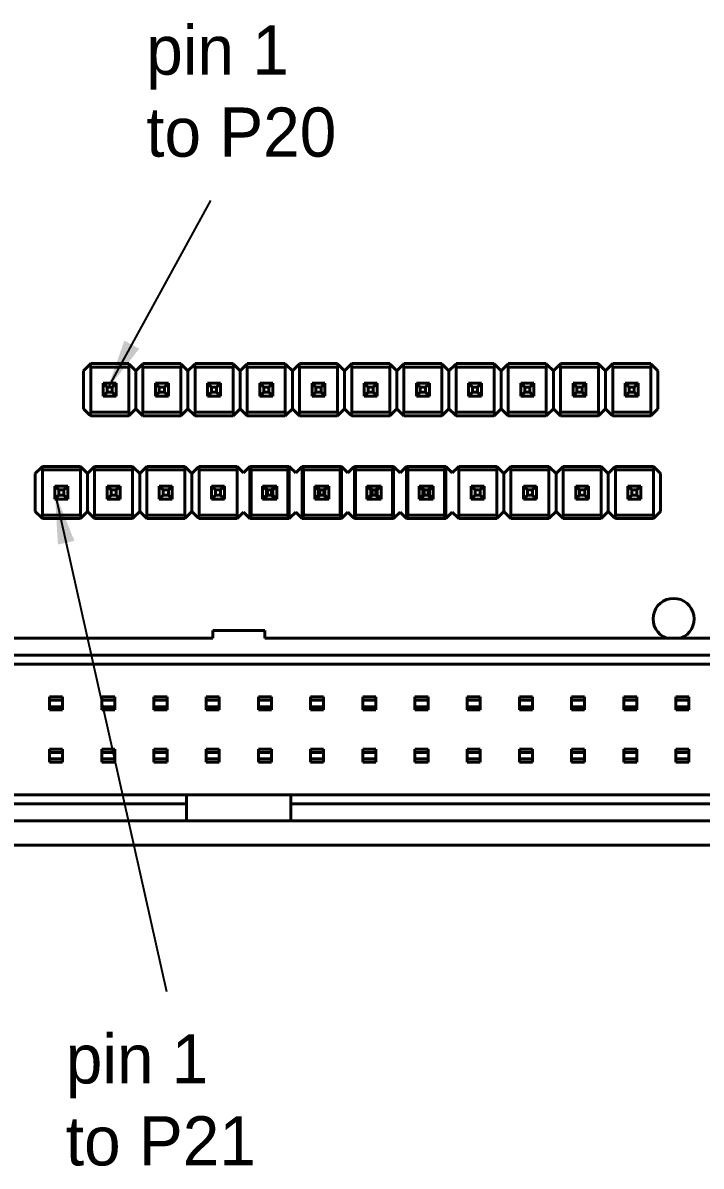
# Model space of a CAD drawing. Header units: millimetres. Extents: x 15 to 292, y 5 to 205.
# Drawn here: x 225 to 258, y 77 to 132.6 of the extents above; entities that cross this region are included whole.
import ezdxf

# ---------------------------------------------------------------- set-up
doc = ezdxf.new("R2010")
doc.units = ezdxf.units.MM
doc.layers.add('Annotations', color=7, linetype='Continuous')
doc.layers.add('Geometries', color=7, linetype='Continuous')
doc.dimstyles.new('ISO-25', dxfattribs={"dimtxt": 2.5, "dimasz": 2.5, "dimexe": 1.25, "dimexo": 0.625, "dimtad": 1, "dimtxsty": 'Standard', "dimcen": 2.5, "dimadec": 0, "dimazin": 0, "dimtfac": 1, "dimtmove": 0, "dimatfit": 3, "dimfxl": 1, "dimarcsym": 0})

msp = doc.modelspace()

# ---------------------------------------------------------------- linework, layer by layer
at = {"layer": 'Geometries', "linetype": 'Continuous', "lineweight": 40}
for p, q in [((228.225, 115.972), (227.93, 115.678)), ((227.93, 115.678), (227.93, 113.828)), ((228.276, 116.023), (228.225, 115.972)), ((230.125, 116.023), (228.276, 116.023)), ((228.276, 115.85), (230.125, 115.85)), ((228.276, 113.656), (228.276, 115.85)), ((230.175, 115.972), (230.125, 116.023)), ((230.125, 115.85), (230.125, 113.656)), ((230.175, 115.972), (230.47, 115.678)), ((230.47, 115.678), (230.765, 115.972)), ((230.47, 115.678), (230.47, 113.828)), ((230.765, 115.972), (230.816, 116.023)), ((230.816, 116.023), (232.665, 116.023)), ((232.665, 115.85), (230.816, 115.85)), ((230.816, 115.85), (230.816, 113.656)), ((232.665, 116.023), (232.715, 115.972)), ((232.665, 113.656), (232.665, 115.85)), ((233.01, 115.678), (232.715, 115.972)), ((233.01, 115.678), (233.305, 115.972)), ((233.01, 115.678), (233.01, 113.828)), ((233.305, 115.972), (233.356, 116.023)), ((233.356, 116.023), (235.205, 116.023)), ((235.205, 115.85), (233.356, 115.85)), ((233.356, 115.85), (233.356, 113.656)), ((235.205, 116.023), (235.255, 115.972)), ((235.205, 113.656), (235.205, 115.85)), ((235.55, 115.678), (235.255, 115.972)), ((235.55, 115.678), (235.845, 115.972)), ((235.55, 115.678), (235.55, 113.828)), ((235.845, 115.972), (235.896, 116.023)), ((235.896, 116.023), (237.745, 116.023)), ((237.745, 115.85), (235.896, 115.85)), ((235.896, 115.85), (235.896, 113.656)), ((237.745, 116.023), (237.795, 115.972)), ((237.745, 113.656), (237.745, 115.85)), ((238.09, 115.678), (237.795, 115.972)), ((238.09, 115.678), (238.385, 115.972)), ((238.09, 115.678), (238.09, 113.828)), ((238.385, 115.972), (238.436, 116.023)), ((238.436, 116.023), (240.285, 116.023)), ((240.285, 115.85), (238.436, 115.85)), ((238.436, 115.85), (238.436, 113.656)), ((240.285, 116.023), (240.335, 115.972)), ((240.285, 113.656), (240.285, 115.85)), ((240.63, 115.678), (240.335, 115.972)), ((240.63, 115.678), (240.925, 115.972)), ((240.63, 115.678), (240.63, 113.828)), ((240.925, 115.972), (240.976, 116.023)), ((240.976, 116.023), (242.825, 116.023)), ((240.976, 115.85), (240.976, 113.656)), ((242.825, 115.85), (240.976, 115.85)), ((242.825, 116.023), (242.875, 115.972)), ((242.825, 113.656), (242.825, 115.85)), ((243.17, 115.678), (242.875, 115.972)), ((243.17, 115.678), (243.465, 115.972)), ((243.17, 115.678), (243.17, 113.828)), ((243.465, 115.972), (243.516, 116.023)), ((243.516, 116.023), (245.365, 116.023)), ((245.365, 115.85), (243.516, 115.85)), ((243.516, 115.85), (243.516, 113.656)), ((245.365, 116.023), (245.415, 115.972)), ((245.365, 113.656), (245.365, 115.85)), ((245.71, 115.678), (245.415, 115.972)), ((245.71, 115.678), (246.005, 115.972)), ((245.71, 115.678), (245.71, 113.828)), ((246.005, 115.972), (246.056, 116.023)), ((246.056, 116.023), (247.905, 116.023)), ((246.056, 115.85), (246.056, 113.656)), ((247.905, 115.85), (246.056, 115.85)), ((247.905, 116.023), (247.955, 115.972)), ((247.905, 113.656), (247.905, 115.85)), ((248.25, 115.678), (247.955, 115.972)), ((248.25, 115.678), (248.545, 115.972)), ((248.25, 115.678), (248.25, 113.828)), ((248.545, 115.972), (248.596, 116.023)), ((248.596, 116.023), (250.445, 116.023)), ((248.596, 115.85), (248.596, 113.656)), ((250.445, 115.85), (248.596, 115.85)), ((250.445, 116.023), (250.495, 115.972)), ((250.445, 113.656), (250.445, 115.85)), ((250.79, 115.678), (250.495, 115.972)), ((250.79, 115.678), (251.085, 115.972)), ((250.79, 115.678), (250.79, 113.828)), ((251.085, 115.972), (251.136, 116.023)), ((251.136, 116.023), (252.985, 116.023)), ((252.985, 115.85), (251.136, 115.85)), ((251.136, 115.85), (251.136, 113.656)), ((252.985, 116.023), (253.035, 115.972)), ((252.985, 113.656), (252.985, 115.85)), ((253.33, 115.678), (253.035, 115.972)), ((253.33, 115.678), (253.625, 115.972)), ((253.33, 115.678), (253.33, 113.828)), ((253.625, 115.972), (253.676, 116.023)), ((253.676, 116.023), (255.525, 116.023)), ((255.525, 115.85), (253.676, 115.85)), ((253.676, 115.85), (253.676, 113.656)), ((255.525, 116.023), (255.575, 115.972)), ((255.525, 113.656), (255.525, 115.85)), ((255.87, 115.678), (255.575, 115.972)), ((255.87, 115.678), (255.87, 113.828)), ((228.885, 115.068), (228.885, 114.438)), ((229.075, 114.878), (228.885, 115.068)), ((228.885, 115.068), (228.885, 115.068)), ((228.885, 115.068), (228.885, 115.068)), ((228.885, 115.068), (229.201, 115.068)), ((229.075, 114.628), (228.885, 114.438)), ((229.075, 114.878), (229.325, 114.878)), ((229.075, 114.628), (229.075, 114.878)), ((229.325, 114.628), (229.075, 114.628)), ((229.201, 115.068), (229.201, 115.068)), ((229.201, 115.068), (229.515, 115.068)), ((229.515, 115.068), (229.325, 114.878)), ((229.325, 114.878), (229.325, 114.628)), ((229.325, 114.628), (229.515, 114.438)), ((229.515, 114.438), (229.515, 115.068)), ((229.515, 115.068), (229.515, 115.068)), ((231.425, 115.068), (231.425, 115.068)), ((231.425, 115.068), (231.425, 115.068)), ((231.425, 115.068), (231.425, 114.438)), ((231.425, 115.068), (232.055, 115.068)), ((231.615, 114.878), (231.425, 115.068)), ((231.615, 114.628), (231.425, 114.438)), ((231.615, 114.878), (231.865, 114.878)), ((231.615, 114.628), (231.615, 114.878)), ((231.865, 114.628), (231.615, 114.628)), ((232.055, 115.068), (231.865, 114.878)), ((231.865, 114.878), (231.865, 114.628)), ((231.865, 114.628), (232.055, 114.438)), ((232.055, 115.068), (232.055, 115.068)), ((232.055, 114.438), (232.055, 115.068)), ((233.965, 115.068), (233.965, 115.068)), ((233.965, 115.068), (233.965, 115.068)), ((233.965, 115.068), (233.965, 114.438)), ((233.965, 115.068), (234.595, 115.068)), ((234.155, 114.878), (233.965, 115.068)), ((234.155, 114.628), (233.965, 114.438)), ((234.155, 114.878), (234.405, 114.878)), ((234.155, 114.628), (234.155, 114.878)), ((234.405, 114.628), (234.155, 114.628)), ((234.595, 115.068), (234.405, 114.878)), ((234.405, 114.878), (234.405, 114.628)), ((234.405, 114.628), (234.595, 114.438)), ((234.595, 115.068), (234.595, 115.068)), ((234.595, 114.438), (234.595, 115.068)), ((236.505, 115.068), (236.505, 114.438)), ((236.505, 115.068), (237.135, 115.068)), ((236.695, 114.878), (236.505, 115.068)), ((236.505, 115.068), (236.505, 115.068)), ((236.505, 115.068), (236.505, 115.068)), ((236.695, 114.628), (236.505, 114.438)), ((236.695, 114.878), (236.945, 114.878)), ((236.695, 114.628), (236.695, 114.878)), ((236.945, 114.628), (236.695, 114.628)), ((237.135, 115.068), (236.945, 114.878)), ((236.945, 114.878), (236.945, 114.628)), ((236.945, 114.628), (237.135, 114.438)), ((237.135, 115.068), (237.135, 115.068)), ((237.135, 114.438), (237.135, 115.068)), ((239.045, 115.068), (239.045, 114.438)), ((239.045, 115.068), (239.675, 115.068)), ((239.235, 114.878), (239.045, 115.068)), ((239.045, 115.068), (239.045, 115.068)), ((239.045, 115.068), (239.045, 115.068)), ((239.235, 114.628), (239.045, 114.438)), ((239.235, 114.628), (239.235, 114.878)), ((239.235, 114.878), (239.485, 114.878)), ((239.485, 114.628), (239.235, 114.628)), ((239.675, 115.068), (239.485, 114.878)), ((239.485, 114.878), (239.485, 114.628)), ((239.485, 114.628), (239.675, 114.438)), ((239.675, 115.068), (239.675, 115.068)), ((239.675, 114.438), (239.675, 115.068)), ((241.585, 115.068), (241.585, 115.068)), ((241.585, 115.068), (241.585, 115.068)), ((241.585, 115.068), (241.585, 114.438)), ((241.585, 115.068), (241.901, 115.068)), ((241.775, 114.878), (241.585, 115.068)), ((241.775, 114.628), (241.585, 114.438)), ((241.775, 114.878), (242.025, 114.878)), ((241.775, 114.628), (241.775, 114.878)), ((242.025, 114.628), (241.775, 114.628)), ((241.901, 115.068), (241.901, 115.068)), ((241.901, 115.068), (242.215, 115.068)), ((242.215, 115.068), (242.025, 114.878)), ((242.025, 114.878), (242.025, 114.628)), ((242.025, 114.628), (242.215, 114.438)), ((242.215, 115.068), (242.215, 115.068)), ((242.215, 114.438), (242.215, 115.068)), ((244.125, 115.068), (244.125, 115.068)), ((244.125, 115.068), (244.125, 115.068)), ((244.125, 115.068), (244.125, 114.438)), ((244.125, 115.068), (244.441, 115.068)), ((244.315, 114.878), (244.125, 115.068)), ((244.315, 114.628), (244.125, 114.438)), ((244.315, 114.878), (244.315, 114.878)), ((244.565, 114.878), (244.315, 114.878)), ((244.315, 114.628), (244.315, 114.878)), ((244.565, 114.628), (244.315, 114.628)), ((244.441, 115.068), (244.441, 115.068)), ((244.441, 115.068), (244.755, 115.068)), ((244.755, 115.068), (244.565, 114.878)), ((244.565, 114.878), (244.565, 114.628)), ((244.565, 114.628), (244.755, 114.438)), ((244.755, 115.068), (244.755, 115.068)), ((244.755, 114.438), (244.755, 115.068)), ((246.665, 115.068), (246.665, 115.068)), ((246.665, 115.068), (246.665, 115.068)), ((246.665, 115.068), (246.665, 114.438)), ((246.665, 115.068), (247.295, 115.068)), ((246.855, 114.878), (246.665, 115.068)), ((246.855, 114.628), (246.665, 114.438)), ((246.855, 114.878), (247.105, 114.878)), ((246.855, 114.628), (246.855, 114.878)), ((247.105, 114.628), (246.855, 114.628)), ((247.295, 115.068), (247.105, 114.878)), ((247.105, 114.878), (247.105, 114.628)), ((247.105, 114.628), (247.295, 114.438)), ((247.295, 115.068), (247.295, 115.068)), ((247.295, 114.438), (247.295, 115.068)), ((249.205, 115.068), (249.205, 115.068)), ((249.205, 115.068), (249.205, 115.068)), ((249.205, 115.068), (249.205, 114.438)), ((249.521, 115.068), (249.205, 115.068)), ((249.395, 114.878), (249.205, 115.068)), ((249.395, 114.628), (249.205, 114.438)), ((249.395, 114.878), (249.395, 114.878)), ((249.645, 114.878), (249.395, 114.878)), ((249.395, 114.628), (249.395, 114.878)), ((249.645, 114.628), (249.395, 114.628)), ((249.835, 115.068), (249.521, 115.068)), ((249.521, 115.068), (249.521, 115.068)), ((249.835, 115.068), (249.645, 114.878)), ((249.645, 114.878), (249.645, 114.628)), ((249.645, 114.628), (249.835, 114.438)), ((249.835, 115.068), (249.835, 115.068)), ((249.835, 115.068), (249.835, 115.068)), ((249.835, 114.438), (249.835, 115.068)), ((251.745, 115.068), (251.745, 115.068)), ((251.745, 115.068), (251.745, 115.068)), ((252.375, 115.068), (251.745, 115.068)), ((251.935, 114.878), (251.745, 115.068)), ((251.745, 115.068), (251.745, 114.438)), ((251.935, 114.628), (251.745, 114.438)), ((251.935, 114.878), (252.185, 114.878)), ((251.935, 114.628), (251.935, 114.878)), ((252.185, 114.628), (251.935, 114.628)), ((252.375, 115.068), (252.185, 114.878)), ((252.185, 114.878), (252.185, 114.628)), ((252.185, 114.628), (252.375, 114.438)), ((252.375, 115.068), (252.375, 115.068)), ((252.375, 115.068), (252.375, 115.068)), ((252.375, 114.438), (252.375, 115.068)), ((254.285, 115.068), (254.285, 115.068)), ((254.285, 115.068), (254.285, 115.068)), ((254.285, 115.068), (254.601, 115.068)), ((254.475, 114.878), (254.285, 115.068)), ((254.285, 115.068), (254.285, 114.438)), ((254.475, 114.628), (254.285, 114.438)), ((254.475, 114.628), (254.475, 114.878)), ((254.475, 114.878), (254.725, 114.878)), ((254.725, 114.628), (254.475, 114.628)), ((254.601, 115.068), (254.601, 115.068)), ((254.601, 115.068), (254.915, 115.068)), ((254.915, 115.068), (254.725, 114.878)), ((254.725, 114.878), (254.725, 114.628)), ((254.725, 114.628), (254.915, 114.438)), ((254.915, 115.068), (254.915, 115.068)), ((254.915, 114.438), (254.915, 115.068)), ((228.885, 114.438), (228.885, 114.438)), ((228.885, 114.438), (228.885, 114.438)), ((228.885, 114.438), (229.515, 114.438)), ((229.515, 114.438), (229.515, 114.438)), ((231.425, 114.438), (232.055, 114.438)), ((231.425, 114.438), (231.425, 114.438)), ((231.425, 114.438), (231.425, 114.438)), ((232.055, 114.438), (232.055, 114.438)), ((233.965, 114.438), (233.965, 114.438)), ((233.965, 114.438), (233.965, 114.438)), ((233.965, 114.438), (234.595, 114.438)), ((234.595, 114.438), (234.595, 114.438)), ((236.505, 114.438), (236.505, 114.438)), ((236.505, 114.438), (236.505, 114.438)), ((236.505, 114.438), (237.135, 114.438)), ((237.135, 114.438), (237.135, 114.438)), ((237.135, 114.438), (237.135, 114.438)), ((239.045, 114.438), (239.675, 114.438)), ((239.045, 114.438), (239.045, 114.438)), ((239.045, 114.438), (239.045, 114.438)), ((239.675, 114.438), (239.675, 114.438)), ((241.585, 114.438), (241.585, 114.438)), ((241.585, 114.438), (241.585, 114.438)), ((241.585, 114.438), (242.215, 114.438)), ((242.215, 114.438), (242.215, 114.438)), ((242.215, 114.438), (242.215, 114.438)), ((244.125, 114.438), (244.125, 114.438)), ((244.125, 114.438), (244.125, 114.438)), ((244.125, 114.438), (244.755, 114.438)), ((244.755, 114.438), (244.755, 114.438)), ((246.665, 114.438), (246.665, 114.438)), ((246.665, 114.438), (246.665, 114.438)), ((246.665, 114.438), (247.295, 114.438)), ((247.295, 114.438), (247.295, 114.438)), ((249.205, 114.438), (249.205, 114.438)), ((249.205, 114.438), (249.205, 114.438)), ((249.205, 114.438), (249.835, 114.438)), ((249.835, 114.438), (249.835, 114.438)), ((251.745, 114.438), (251.745, 114.438)), ((251.745, 114.438), (251.745, 114.438)), ((251.745, 114.438), (252.375, 114.438)), ((252.375, 114.438), (252.375, 114.438)), ((254.285, 114.438), (254.285, 114.438)), ((254.285, 114.438), (254.285, 114.438)), ((254.285, 114.438), (254.915, 114.438)), ((254.915, 114.438), (254.915, 114.438)), ((227.93, 113.828), (228.225, 113.534)), ((228.225, 113.534), (228.276, 113.483)), ((230.125, 113.656), (228.276, 113.656)), ((228.276, 113.483), (230.125, 113.483)), ((230.125, 113.483), (230.175, 113.534)), ((230.175, 113.534), (230.47, 113.828)), ((230.765, 113.534), (230.47, 113.828)), ((230.816, 113.483), (230.765, 113.534)), ((230.816, 113.656), (232.665, 113.656)), ((232.665, 113.483), (230.816, 113.483)), ((232.715, 113.534), (232.665, 113.483)), ((233.01, 113.828), (232.715, 113.534)), ((233.305, 113.534), (233.01, 113.828)), ((233.356, 113.483), (233.305, 113.534)), ((233.356, 113.656), (235.205, 113.656)), ((235.205, 113.483), (233.356, 113.483)), ((235.255, 113.534), (235.205, 113.483)), ((235.55, 113.828), (235.255, 113.534)), ((235.845, 113.534), (235.55, 113.828)), ((235.896, 113.483), (235.845, 113.534)), ((235.896, 113.656), (237.745, 113.656)), ((237.745, 113.483), (235.896, 113.483)), ((237.795, 113.534), (237.745, 113.483)), ((238.09, 113.828), (237.795, 113.534)), ((238.385, 113.534), (238.09, 113.828)), ((238.436, 113.483), (238.385, 113.534)), ((238.436, 113.656), (240.285, 113.656)), ((240.285, 113.483), (238.436, 113.483)), ((240.335, 113.534), (240.285, 113.483)), ((240.63, 113.828), (240.335, 113.534)), ((240.925, 113.534), (240.63, 113.828)), ((240.976, 113.483), (240.925, 113.534)), ((240.976, 113.656), (242.825, 113.656)), ((242.825, 113.483), (240.976, 113.483)), ((242.875, 113.534), (242.825, 113.483)), ((243.17, 113.828), (242.875, 113.534)), ((243.465, 113.534), (243.17, 113.828)), ((243.516, 113.483), (243.465, 113.534)), ((243.516, 113.656), (245.365, 113.656)), ((245.365, 113.483), (243.516, 113.483)), ((245.415, 113.534), (245.365, 113.483)), ((245.71, 113.828), (245.415, 113.534)), ((246.005, 113.534), (245.71, 113.828)), ((246.056, 113.483), (246.005, 113.534)), ((246.056, 113.656), (247.905, 113.656)), ((247.905, 113.483), (246.056, 113.483)), ((247.955, 113.534), (247.905, 113.483)), ((248.25, 113.828), (247.955, 113.534)), ((248.545, 113.534), (248.25, 113.828)), ((248.596, 113.483), (248.545, 113.534)), ((248.596, 113.656), (250.445, 113.656)), ((250.445, 113.483), (248.596, 113.483)), ((250.495, 113.534), (250.445, 113.483)), ((250.79, 113.828), (250.495, 113.534)), ((251.085, 113.534), (250.79, 113.828)), ((251.136, 113.483), (251.085, 113.534)), ((251.136, 113.656), (252.985, 113.656)), ((252.985, 113.483), (251.136, 113.483)), ((253.035, 113.534), (252.985, 113.483)), ((253.33, 113.828), (253.035, 113.534)), ((253.625, 113.534), (253.33, 113.828)), ((253.676, 113.483), (253.625, 113.534)), ((253.676, 113.656), (255.525, 113.656)), ((255.525, 113.483), (253.676, 113.483)), ((255.575, 113.534), (255.525, 113.483)), ((255.87, 113.828), (255.575, 113.534)), ((225.875, 110.972), (225.58, 110.678)), ((225.58, 110.678), (225.58, 108.828)), ((225.926, 111.023), (225.875, 110.972)), ((227.775, 111.023), (225.926, 111.023)), ((225.926, 110.85), (227.775, 110.85)), ((225.926, 108.656), (225.926, 110.85)), ((227.825, 110.972), (227.775, 111.023)), ((227.775, 110.85), (227.775, 108.656)), ((227.825, 110.972), (228.12, 110.678)), ((228.12, 110.678), (228.415, 110.972)), ((228.12, 110.678), (228.12, 108.828)), ((228.415, 110.972), (228.466, 111.023)), ((228.466, 111.023), (230.315, 111.023)), ((230.315, 110.85), (228.466, 110.85)), ((228.466, 110.85), (228.466, 108.656)), ((230.315, 111.023), (230.365, 110.972)), ((230.315, 108.656), (230.315, 110.85)), ((230.66, 110.678), (230.365, 110.972)), ((230.66, 110.678), (230.955, 110.972)), ((230.66, 110.678), (230.66, 108.828)), ((230.955, 110.972), (231.006, 111.023)), ((231.006, 111.023), (232.855, 111.023)), ((232.855, 110.85), (231.006, 110.85)), ((231.006, 110.85), (231.006, 108.656)), ((232.855, 111.023), (232.905, 110.972)), ((232.855, 108.656), (232.855, 110.85)), ((233.2, 110.678), (232.905, 110.972)), ((233.2, 110.678), (233.495, 110.972)), ((233.2, 110.678), (233.2, 108.828)), ((233.495, 110.972), (233.546, 111.023)), ((233.546, 111.023), (235.395, 111.023)), ((235.395, 110.85), (233.546, 110.85)), ((233.546, 110.85), (233.546, 108.656)), ((235.395, 111.023), (235.445, 110.972)), ((235.395, 108.656), (235.395, 110.85)), ((235.71, 110.708), (235.445, 110.972)), ((235.975, 110.972), (235.71, 110.708)), ((236.026, 111.023), (235.975, 110.972)), ((237.875, 111.023), (236.026, 111.023)), ((236.026, 110.85), (237.875, 110.85)), ((236.026, 108.656), (236.026, 110.85)), ((236.035, 110.972), (236.086, 111.023)), ((236.086, 111.023), (237.935, 111.023)), ((237.935, 110.85), (236.086, 110.85)), ((236.086, 110.85), (236.086, 108.656)), ((237.925, 110.972), (237.875, 111.023)), ((237.875, 110.85), (237.875, 108.656)), ((237.935, 111.023), (237.985, 110.972)), ((237.935, 108.656), (237.935, 110.85)), ((238.25, 110.708), (237.985, 110.972)), ((238.25, 110.708), (238.515, 110.972)), ((238.515, 110.972), (238.566, 111.023)), ((238.566, 111.023), (240.415, 111.023)), ((238.566, 110.85), (238.566, 108.656)), ((240.415, 110.85), (238.566, 110.85)), ((238.575, 110.972), (238.626, 111.023)), ((238.626, 111.023), (240.475, 111.023)), ((240.475, 110.85), (238.626, 110.85)), ((238.626, 110.85), (238.626, 108.656)), ((240.415, 111.023), (240.465, 110.972)), ((240.415, 108.656), (240.415, 110.85)), ((240.475, 111.023), (240.525, 110.972)), ((240.475, 108.656), (240.475, 110.85)), ((240.79, 110.708), (240.525, 110.972)), ((240.79, 110.708), (241.055, 110.972)), ((241.055, 110.972), (241.106, 111.023)), ((241.106, 111.023), (242.955, 111.023)), ((242.955, 110.85), (241.106, 110.85)), ((241.106, 110.85), (241.106, 108.656)), ((241.115, 110.972), (241.166, 111.023)), ((241.166, 111.023), (243.015, 111.023)), ((243.015, 110.85), (241.166, 110.85)), ((241.166, 110.85), (241.166, 108.656)), ((242.955, 111.023), (243.005, 110.972)), ((242.955, 108.656), (242.955, 110.85)), ((243.015, 111.023), (243.065, 110.972)), ((243.015, 108.656), (243.015, 110.85)), ((243.33, 110.708), (243.065, 110.972)), ((243.33, 110.708), (243.595, 110.972)), ((243.595, 110.972), (243.646, 111.023)), ((243.646, 111.023), (245.495, 111.023)), ((245.495, 110.85), (243.646, 110.85)), ((243.646, 110.85), (243.646, 108.656)), ((243.706, 111.023), (243.655, 110.972)), ((245.555, 111.023), (243.706, 111.023)), ((243.706, 110.85), (245.555, 110.85)), ((243.706, 108.656), (243.706, 110.85)), ((245.495, 111.023), (245.545, 110.972)), ((245.495, 108.656), (245.495, 110.85)), ((245.605, 110.972), (245.555, 111.023)), ((245.555, 110.85), (245.555, 108.656)), ((245.605, 110.972), (245.87, 110.708)), ((245.87, 110.708), (246.135, 110.972)), ((246.135, 110.972), (246.186, 111.023)), ((246.186, 111.023), (248.035, 111.023)), ((248.035, 110.85), (246.186, 110.85)), ((246.186, 110.85), (246.186, 108.656)), ((248.035, 111.023), (248.085, 110.972)), ((248.035, 108.656), (248.035, 110.85)), ((248.38, 110.678), (248.085, 110.972)), ((248.38, 110.678), (248.675, 110.972)), ((248.38, 110.678), (248.38, 108.828)), ((248.675, 110.972), (248.726, 111.023)), ((248.726, 111.023), (250.575, 111.023)), ((250.575, 110.85), (248.726, 110.85)), ((248.726, 110.85), (248.726, 108.656)), ((250.575, 111.023), (250.625, 110.972)), ((250.575, 108.656), (250.575, 110.85)), ((250.92, 110.678), (250.625, 110.972)), ((250.92, 110.678), (251.215, 110.972)), ((250.92, 110.678), (250.92, 108.828)), ((251.215, 110.972), (251.266, 111.023)), ((251.266, 111.023), (253.115, 111.023)), ((253.115, 110.85), (251.266, 110.85)), ((251.266, 110.85), (251.266, 108.656)), ((253.115, 111.023), (253.165, 110.972)), ((253.115, 108.656), (253.115, 110.85)), ((253.46, 110.678), (253.165, 110.972)), ((253.755, 110.972), (253.46, 110.678)), ((253.46, 108.828), (253.46, 110.678)), ((253.806, 111.023), (253.755, 110.972)), ((255.655, 111.023), (253.806, 111.023)), ((253.806, 110.85), (255.655, 110.85)), ((253.806, 108.656), (253.806, 110.85)), ((255.705, 110.972), (255.655, 111.023)), ((255.655, 110.85), (255.655, 108.656)), ((255.705, 110.972), (256, 110.678)), ((256, 108.828), (256, 110.678)), ((226.535, 110.068), (226.535, 110.068)), ((226.535, 110.068), (226.535, 110.068)), ((226.535, 110.068), (226.535, 109.438)), ((227.165, 110.068), (226.535, 110.068)), ((226.725, 109.878), (226.535, 110.068)), ((226.725, 109.628), (226.535, 109.438)), ((226.725, 109.878), (226.975, 109.878)), ((226.725, 109.628), (226.725, 109.878)), ((226.975, 109.628), (226.725, 109.628)), ((227.165, 110.068), (226.975, 109.878)), ((226.975, 109.878), (226.975, 109.628)), ((226.975, 109.628), (227.165, 109.438)), ((227.165, 110.068), (227.165, 110.068)), ((227.165, 110.068), (227.165, 110.068)), ((227.165, 109.438), (227.165, 110.068)), ((229.075, 110.068), (229.075, 110.068)), ((229.075, 110.068), (229.075, 110.068)), ((229.075, 110.068), (229.075, 109.438)), ((229.075, 110.068), (229.705, 110.068)), ((229.265, 109.878), (229.075, 110.068)), ((229.265, 109.628), (229.075, 109.438)), ((229.265, 109.628), (229.265, 109.878)), ((229.265, 109.878), (229.515, 109.878)), ((229.515, 109.628), (229.265, 109.628)), ((229.705, 110.068), (229.515, 109.878)), ((229.515, 109.878), (229.515, 109.628)), ((229.515, 109.628), (229.705, 109.438)), ((229.705, 110.068), (229.705, 110.068)), ((229.705, 109.438), (229.705, 110.068)), ((231.615, 110.068), (231.615, 110.068)), ((231.615, 110.068), (231.615, 110.068)), ((231.615, 110.068), (231.615, 109.438)), ((232.245, 110.068), (231.615, 110.068)), ((231.805, 109.878), (231.615, 110.068)), ((231.805, 109.628), (231.615, 109.438)), ((231.805, 109.878), (232.055, 109.878)), ((231.805, 109.628), (231.805, 109.878)), ((232.055, 109.628), (231.805, 109.628)), ((232.245, 110.068), (232.055, 109.878)), ((232.055, 109.878), (232.055, 109.628)), ((232.055, 109.628), (232.245, 109.438)), ((232.245, 110.068), (232.245, 110.068)), ((232.245, 110.068), (232.245, 110.068)), ((232.245, 109.438), (232.245, 110.068)), ((234.155, 110.068), (234.155, 110.068)), ((234.155, 110.068), (234.155, 110.068)), ((234.155, 110.068), (234.155, 109.438)), ((234.155, 110.068), (234.471, 110.068)), ((234.345, 109.878), (234.155, 110.068)), ((234.345, 109.628), (234.155, 109.438)), ((234.345, 109.878), (234.595, 109.878)), ((234.345, 109.628), (234.345, 109.878)), ((234.595, 109.628), (234.345, 109.628)), ((234.471, 110.068), (234.785, 110.068)), ((234.471, 110.068), (234.471, 110.068)), ((234.785, 110.068), (234.595, 109.878)), ((234.595, 109.878), (234.595, 109.628)), ((234.595, 109.628), (234.785, 109.438)), ((234.785, 110.068), (234.785, 110.068)), ((234.785, 109.438), (234.785, 110.068)), ((236.635, 110.068), (236.635, 110.068)), ((236.635, 110.068), (236.635, 110.068)), ((236.635, 110.068), (236.635, 109.438)), ((236.695, 110.068), (236.635, 110.068)), ((236.825, 109.878), (236.635, 110.068)), ((236.825, 109.628), (236.635, 109.438)), ((236.695, 110.068), (236.695, 110.068)), ((237.265, 110.068), (236.695, 110.068)), ((236.695, 110.068), (236.695, 110.068)), ((236.695, 110.068), (236.695, 110.068)), ((236.695, 110.068), (237.265, 110.068)), ((236.885, 109.878), (236.695, 110.068)), ((236.885, 109.628), (236.695, 109.438)), ((236.825, 109.628), (236.825, 109.878)), ((236.825, 109.878), (237.075, 109.878)), ((237.075, 109.628), (236.825, 109.628)), ((236.885, 109.628), (236.885, 109.878)), ((236.885, 109.878), (237.135, 109.878)), ((237.135, 109.628), (236.885, 109.628)), ((237.265, 110.068), (237.075, 109.878)), ((237.075, 109.878), (237.075, 109.628)), ((237.075, 109.628), (237.265, 109.438)), ((237.325, 110.068), (237.135, 109.878)), ((237.135, 109.878), (237.135, 109.628)), ((237.135, 109.628), (237.325, 109.438)), ((237.265, 110.068), (237.265, 110.068)), ((237.265, 110.068), (237.265, 110.068)), ((237.265, 110.068), (237.265, 110.068)), ((237.265, 110.068), (237.265, 110.068)), ((237.265, 110.068), (237.265, 110.068)), ((237.265, 110.068), (237.325, 110.068)), ((237.325, 110.068), (237.325, 110.068)), ((237.325, 110.068), (237.325, 110.068)), ((237.325, 109.438), (237.325, 110.068)), ((239.175, 110.068), (239.175, 110.068)), ((239.175, 110.068), (239.175, 110.068)), ((239.175, 110.068), (239.175, 109.438)), ((239.175, 110.068), (239.235, 110.068)), ((239.365, 109.878), (239.175, 110.068)), ((239.365, 109.628), (239.175, 109.438)), ((239.235, 110.068), (239.551, 110.068)), ((239.235, 110.068), (239.235, 110.068)), ((239.235, 110.068), (239.235, 110.068)), ((239.235, 110.068), (239.491, 110.068)), ((239.425, 109.878), (239.235, 110.068)), ((239.425, 109.628), (239.235, 109.438)), ((239.365, 109.878), (239.615, 109.878)), ((239.365, 109.628), (239.365, 109.878)), ((239.615, 109.628), (239.365, 109.628)), ((239.425, 109.878), (239.675, 109.878)), ((239.425, 109.628), (239.425, 109.878)), ((239.675, 109.628), (239.425, 109.628)), ((239.491, 110.068), (239.491, 110.068)), ((239.491, 110.068), (239.805, 110.068)), ((239.551, 110.068), (239.551, 110.068)), ((239.551, 110.068), (239.805, 110.068)), ((239.805, 110.068), (239.615, 109.878)), ((239.615, 109.878), (239.615, 109.628)), ((239.615, 109.628), (239.805, 109.438)), ((239.865, 110.068), (239.675, 109.878)), ((239.675, 109.878), (239.675, 109.628)), ((239.675, 109.628), (239.865, 109.438)), ((239.805, 110.068), (239.805, 110.068)), ((239.805, 110.068), (239.805, 110.068)), ((239.805, 110.068), (239.865, 110.068)), ((239.805, 110.068), (239.805, 110.068)), ((239.865, 110.068), (239.865, 110.068)), ((239.865, 109.438), (239.865, 110.068)), ((241.715, 110.068), (241.715, 109.438)), ((241.775, 110.068), (241.715, 110.068)), ((241.905, 109.878), (241.715, 110.068)), ((241.715, 110.068), (241.715, 110.068)), ((241.715, 110.068), (241.715, 110.068)), ((241.905, 109.628), (241.715, 109.438)), ((241.775, 110.068), (241.775, 110.068)), ((242.345, 110.068), (241.775, 110.068)), ((241.775, 110.068), (241.775, 110.068)), ((241.775, 110.068), (241.775, 110.068)), ((241.775, 110.068), (242.345, 110.068)), ((241.965, 109.878), (241.775, 110.068)), ((241.965, 109.628), (241.775, 109.438)), ((241.905, 109.628), (241.905, 109.878)), ((241.905, 109.878), (242.155, 109.878)), ((242.155, 109.628), (241.905, 109.628)), ((241.965, 109.628), (241.965, 109.878)), ((241.965, 109.878), (242.215, 109.878)), ((242.215, 109.628), (241.965, 109.628)), ((242.345, 110.068), (242.155, 109.878)), ((242.155, 109.878), (242.155, 109.628)), ((242.155, 109.628), (242.345, 109.438)), ((242.405, 110.068), (242.215, 109.878)), ((242.215, 109.878), (242.215, 109.628)), ((242.215, 109.628), (242.405, 109.438)), ((242.345, 110.068), (242.345, 110.068)), ((242.345, 110.068), (242.345, 110.068)), ((242.345, 110.068), (242.345, 110.068)), ((242.345, 110.068), (242.345, 110.068)), ((242.345, 110.068), (242.345, 110.068)), ((242.345, 110.068), (242.405, 110.068)), ((242.405, 110.068), (242.405, 110.068)), ((242.405, 109.438), (242.405, 110.068)), ((244.255, 110.068), (244.255, 110.068)), ((244.255, 110.068), (244.255, 110.068)), ((244.255, 110.068), (244.255, 109.438)), ((244.255, 110.068), (244.315, 110.068)), ((244.445, 109.878), (244.255, 110.068)), ((244.445, 109.628), (244.255, 109.438)), ((244.315, 110.068), (244.315, 110.068)), ((244.315, 110.068), (244.315, 110.068)), ((244.315, 110.068), (244.315, 110.068)), ((244.315, 110.068), (244.571, 110.068)), ((244.315, 110.068), (244.885, 110.068)), ((244.315, 110.068), (244.505, 109.878)), ((244.315, 109.438), (244.505, 109.628)), ((244.445, 109.628), (244.445, 109.878)), ((244.445, 109.878), (244.695, 109.878)), ((244.695, 109.628), (244.445, 109.628)), ((244.755, 109.878), (244.505, 109.878)), ((244.505, 109.878), (244.505, 109.628)), ((244.505, 109.628), (244.755, 109.628)), ((244.571, 110.068), (244.885, 110.068)), ((244.571, 110.068), (244.571, 110.068)), ((244.885, 110.068), (244.695, 109.878)), ((244.695, 109.878), (244.695, 109.628)), ((244.695, 109.628), (244.885, 109.438)), ((244.755, 109.878), (244.945, 110.068)), ((244.755, 109.628), (244.755, 109.878)), ((244.945, 109.438), (244.755, 109.628)), ((244.885, 110.068), (244.885, 110.068)), ((244.885, 110.068), (244.945, 110.068)), ((244.885, 110.068), (244.885, 110.068)), ((244.945, 110.068), (244.945, 110.068)), ((244.945, 110.068), (244.945, 109.438)), ((247.425, 110.068), (246.795, 110.068)), ((246.985, 109.878), (246.795, 110.068)), ((246.795, 110.068), (246.795, 110.068)), ((246.795, 110.068), (246.795, 110.068)), ((246.795, 110.068), (246.795, 109.438)), ((246.985, 109.628), (246.795, 109.438)), ((246.985, 109.628), (246.985, 109.878)), ((246.985, 109.878), (247.235, 109.878)), ((247.235, 109.628), (246.985, 109.628)), ((247.425, 110.068), (247.235, 109.878)), ((247.235, 109.878), (247.235, 109.628)), ((247.235, 109.628), (247.425, 109.438)), ((247.425, 110.068), (247.425, 110.068)), ((247.425, 110.068), (247.425, 110.068)), ((247.425, 109.438), (247.425, 110.068)), ((249.335, 110.068), (249.335, 110.068)), ((249.335, 110.068), (249.335, 110.068)), ((249.335, 110.068), (249.651, 110.068)), ((249.525, 109.878), (249.335, 110.068)), ((249.335, 110.068), (249.335, 109.438)), ((249.525, 109.628), (249.335, 109.438)), ((249.525, 109.878), (249.775, 109.878)), ((249.525, 109.628), (249.525, 109.878)), ((249.775, 109.628), (249.525, 109.628)), ((249.651, 110.068), (249.651, 110.068)), ((249.651, 110.068), (249.965, 110.068)), ((249.965, 110.068), (249.775, 109.878)), ((249.775, 109.878), (249.775, 109.628)), ((249.775, 109.628), (249.965, 109.438)), ((249.965, 110.068), (249.965, 110.068)), ((249.965, 109.438), (249.965, 110.068)), ((251.875, 110.068), (251.875, 110.068)), ((251.875, 110.068), (251.875, 110.068)), ((252.505, 110.068), (251.875, 110.068)), ((252.065, 109.878), (251.875, 110.068)), ((251.875, 110.068), (251.875, 109.438)), ((252.065, 109.628), (251.875, 109.438)), ((252.065, 109.878), (252.315, 109.878)), ((252.065, 109.628), (252.065, 109.878)), ((252.315, 109.628), (252.065, 109.628)), ((252.505, 110.068), (252.315, 109.878)), ((252.315, 109.878), (252.315, 109.628)), ((252.315, 109.628), (252.505, 109.438)), ((252.505, 110.068), (252.505, 110.068)), ((252.505, 110.068), (252.505, 110.068)), ((252.505, 109.438), (252.505, 110.068)), ((254.415, 110.068), (254.605, 109.878)), ((254.415, 109.438), (254.415, 110.068)), ((254.415, 110.068), (255.045, 110.068)), ((254.415, 110.068), (254.415, 110.068)), ((254.415, 110.068), (254.415, 110.068)), ((254.415, 109.438), (254.605, 109.628)), ((254.855, 109.878), (254.605, 109.878)), ((254.605, 109.878), (254.605, 109.628)), ((254.605, 109.628), (254.855, 109.628)), ((254.855, 109.878), (255.045, 110.068)), ((254.855, 109.628), (254.855, 109.878)), ((255.045, 109.438), (254.855, 109.628)), ((255.045, 110.068), (255.045, 109.438)), ((255.045, 110.068), (255.045, 110.068)), ((226.535, 109.438), (226.535, 109.438)), ((226.535, 109.438), (226.535, 109.438)), ((226.535, 109.438), (227.165, 109.438)), ((227.165, 109.438), (227.165, 109.438)), ((227.165, 109.438), (227.165, 109.438)), ((229.075, 109.438), (229.075, 109.438)), ((229.075, 109.438), (229.075, 109.438)), ((229.075, 109.438), (229.705, 109.438)), ((229.705, 109.438), (229.705, 109.438)), ((231.615, 109.438), (231.615, 109.438)), ((231.615, 109.438), (231.615, 109.438)), ((231.615, 109.438), (232.245, 109.438)), ((232.245, 109.438), (232.245, 109.438)), ((232.245, 109.438), (232.245, 109.438)), ((234.155, 109.438), (234.155, 109.438)), ((234.155, 109.438), (234.155, 109.438)), ((234.155, 109.438), (234.785, 109.438)), ((234.785, 109.438), (234.785, 109.438)), ((236.635, 109.438), (236.635, 109.438)), ((236.635, 109.438), (236.635, 109.438)), ((236.635, 109.438), (236.695, 109.438)), ((236.695, 109.438), (237.265, 109.438)), ((236.695, 109.438), (237.265, 109.438)), ((236.695, 109.438), (236.695, 109.438)), ((237.265, 109.438), (237.325, 109.438)), ((237.265, 109.438), (237.265, 109.438)), ((237.265, 109.438), (237.265, 109.438)), ((237.265, 109.438), (237.265, 109.438)), ((237.265, 109.438), (237.265, 109.438)), ((237.325, 109.438), (237.325, 109.438)), ((237.325, 109.438), (237.325, 109.438)), ((239.175, 109.438), (239.175, 109.438)), ((239.175, 109.438), (239.175, 109.438)), ((239.175, 109.438), (239.235, 109.438)), ((239.235, 109.438), (239.805, 109.438)), ((239.235, 109.438), (239.235, 109.438)), ((239.235, 109.438), (239.235, 109.438)), ((239.235, 109.438), (239.235, 109.438)), ((239.235, 109.438), (239.805, 109.438)), ((239.805, 109.438), (239.805, 109.438)), ((239.805, 109.438), (239.865, 109.438)), ((239.805, 109.438), (239.805, 109.438)), ((239.805, 109.438), (239.805, 109.438)), ((239.805, 109.438), (239.805, 109.438)), ((239.865, 109.438), (239.865, 109.438)), ((239.865, 109.438), (239.865, 109.438)), ((241.715, 109.438), (241.715, 109.438)), ((241.715, 109.438), (241.715, 109.438)), ((241.715, 109.438), (241.775, 109.438)), ((241.775, 109.438), (242.345, 109.438)), ((241.775, 109.438), (241.775, 109.438)), ((241.775, 109.438), (242.345, 109.438)), ((242.345, 109.438), (242.345, 109.438)), ((242.345, 109.438), (242.345, 109.438)), ((242.345, 109.438), (242.405, 109.438)), ((242.345, 109.438), (242.345, 109.438)), ((242.345, 109.438), (242.345, 109.438)), ((242.405, 109.438), (242.405, 109.438)), ((242.405, 109.438), (242.405, 109.438)), ((244.255, 109.438), (244.255, 109.438)), ((244.255, 109.438), (244.255, 109.438)), ((244.255, 109.438), (244.315, 109.438)), ((244.885, 109.438), (244.315, 109.438)), ((244.315, 109.438), (244.885, 109.438)), ((244.315, 109.438), (244.315, 109.438)), ((244.945, 109.438), (244.885, 109.438)), ((244.885, 109.438), (244.885, 109.438)), ((244.885, 109.438), (244.885, 109.438)), ((244.885, 109.438), (244.885, 109.438)), ((244.885, 109.438), (244.885, 109.438)), ((244.885, 109.438), (244.885, 109.438)), ((246.795, 109.438), (247.425, 109.438)), ((246.795, 109.438), (246.795, 109.438)), ((246.795, 109.438), (246.795, 109.438)), ((247.425, 109.438), (247.425, 109.438)), ((249.335, 109.438), (249.335, 109.438)), ((249.335, 109.438), (249.335, 109.438)), ((249.335, 109.438), (249.965, 109.438)), ((249.965, 109.438), (249.965, 109.438)), ((249.965, 109.438), (249.965, 109.438)), ((251.875, 109.438), (251.875, 109.438)), ((251.875, 109.438), (251.875, 109.438)), ((251.875, 109.438), (252.505, 109.438)), ((252.505, 109.438), (252.505, 109.438)), ((254.415, 109.438), (254.415, 109.438)), ((254.415, 109.438), (254.415, 109.438)), ((255.045, 109.438), (254.415, 109.438)), ((225.58, 108.828), (225.875, 108.534)), ((225.875, 108.534), (225.926, 108.483)), ((227.775, 108.656), (225.926, 108.656)), ((225.926, 108.483), (227.775, 108.483)), ((227.775, 108.483), (227.825, 108.534)), ((227.825, 108.534), (228.12, 108.828)), ((228.415, 108.534), (228.12, 108.828)), ((228.466, 108.483), (228.415, 108.534)), ((228.466, 108.656), (230.315, 108.656)), ((230.315, 108.483), (228.466, 108.483)), ((230.365, 108.534), (230.315, 108.483)), ((230.66, 108.828), (230.365, 108.534)), ((230.955, 108.534), (230.66, 108.828)), ((231.006, 108.483), (230.955, 108.534)), ((231.006, 108.656), (232.855, 108.656)), ((232.855, 108.483), (231.006, 108.483)), ((232.905, 108.534), (232.855, 108.483)), ((233.2, 108.828), (232.905, 108.534)), ((233.495, 108.534), (233.2, 108.828)), ((233.546, 108.483), (233.495, 108.534)), ((233.546, 108.656), (235.395, 108.656)), ((235.395, 108.483), (233.546, 108.483)), ((235.445, 108.534), (235.395, 108.483)), ((235.71, 108.798), (235.445, 108.534)), ((235.71, 108.798), (235.975, 108.534)), ((235.975, 108.534), (236.026, 108.483)), ((237.875, 108.656), (236.026, 108.656)), ((236.026, 108.483), (237.875, 108.483)), ((236.086, 108.483), (236.035, 108.534)), ((236.086, 108.656), (237.935, 108.656)), ((237.935, 108.483), (236.086, 108.483)), ((237.875, 108.483), (237.925, 108.534)), ((237.985, 108.534), (237.935, 108.483)), ((238.25, 108.798), (237.985, 108.534)), ((238.515, 108.534), (238.25, 108.798)), ((238.566, 108.483), (238.515, 108.534)), ((238.566, 108.656), (240.415, 108.656)), ((240.415, 108.483), (238.566, 108.483)), ((238.626, 108.483), (238.575, 108.534)), ((238.626, 108.656), (240.475, 108.656)), ((240.475, 108.483), (238.626, 108.483)), ((240.465, 108.534), (240.415, 108.483)), ((240.525, 108.534), (240.475, 108.483)), ((240.79, 108.798), (240.525, 108.534)), ((241.055, 108.534), (240.79, 108.798)), ((241.106, 108.483), (241.055, 108.534)), ((241.106, 108.656), (242.955, 108.656)), ((242.955, 108.483), (241.106, 108.483)), ((241.166, 108.483), (241.115, 108.534)), ((241.166, 108.656), (243.015, 108.656)), ((243.015, 108.483), (241.166, 108.483)), ((243.005, 108.534), (242.955, 108.483)), ((243.065, 108.534), (243.015, 108.483)), ((243.33, 108.798), (243.065, 108.534)), ((243.595, 108.534), (243.33, 108.798)), ((243.646, 108.483), (243.595, 108.534)), ((243.646, 108.656), (245.495, 108.656)), ((245.495, 108.483), (243.646, 108.483)), ((243.655, 108.534), (243.706, 108.483)), ((245.555, 108.656), (243.706, 108.656)), ((243.706, 108.483), (245.555, 108.483)), ((245.545, 108.534), (245.495, 108.483)), ((245.555, 108.483), (245.605, 108.534)), ((245.605, 108.534), (245.87, 108.798)), ((246.135, 108.534), (245.87, 108.798)), ((246.186, 108.483), (246.135, 108.534)), ((246.186, 108.656), (248.035, 108.656)), ((248.035, 108.483), (246.186, 108.483)), ((248.085, 108.534), (248.035, 108.483)), ((248.38, 108.828), (248.085, 108.534)), ((248.675, 108.534), (248.38, 108.828)), ((248.726, 108.483), (248.675, 108.534)), ((248.726, 108.656), (250.575, 108.656)), ((250.575, 108.483), (248.726, 108.483)), ((250.625, 108.534), (250.575, 108.483)), ((250.92, 108.828), (250.625, 108.534)), ((251.215, 108.534), (250.92, 108.828)), ((251.266, 108.483), (251.215, 108.534)), ((251.266, 108.656), (253.115, 108.656)), ((253.115, 108.483), (251.266, 108.483)), ((253.165, 108.534), (253.115, 108.483)), ((253.46, 108.828), (253.165, 108.534)), ((253.46, 108.828), (253.755, 108.534)), ((253.755, 108.534), (253.806, 108.483)), ((255.655, 108.656), (253.806, 108.656)), ((253.806, 108.483), (255.655, 108.483)), ((255.655, 108.483), (255.705, 108.534)), ((255.705, 108.534), (256, 108.828)), ((236.751, 103.05), (234.211, 103.05)), ((234.211, 103.05), (234.211, 102.669)), ((236.751, 102.669), (236.751, 103.05)), ((234.211, 102.669), (209.446, 102.669)), ((256.288, 102.669), (236.751, 102.669)), ((256.992, 102.669), (256.288, 102.669)), ((261.516, 102.669), (256.992, 102.669)), ((261.961, 101.844), (209.002, 101.844)), ((261.516, 101.399), (209.446, 101.399)), ((226.274, 99.653), (226.274, 99.812)), ((226.909, 99.812), (226.274, 99.812)), ((226.274, 99.335), (226.274, 99.653)), ((226.909, 99.653), (226.274, 99.653)), ((226.909, 99.812), (226.909, 99.653)), ((226.909, 99.653), (226.909, 99.335)), ((228.814, 99.653), (228.814, 99.812)), ((229.449, 99.812), (228.814, 99.812)), ((228.814, 99.335), (228.814, 99.653)), ((229.449, 99.653), (228.814, 99.653)), ((229.449, 99.812), (229.449, 99.653)), ((229.449, 99.653), (229.449, 99.335)), ((231.354, 99.653), (231.354, 99.812)), ((231.989, 99.812), (231.354, 99.812)), ((231.354, 99.335), (231.354, 99.653)), ((231.989, 99.653), (231.354, 99.653)), ((231.989, 99.812), (231.989, 99.653)), ((231.989, 99.653), (231.989, 99.335)), ((233.894, 99.653), (233.894, 99.812)), ((234.529, 99.812), (233.894, 99.812)), ((233.894, 99.335), (233.894, 99.653)), ((234.529, 99.653), (233.894, 99.653)), ((234.529, 99.812), (234.529, 99.653)), ((234.529, 99.653), (234.529, 99.335)), ((236.434, 99.653), (236.434, 99.812)), ((237.069, 99.812), (236.434, 99.812)), ((236.434, 99.335), (236.434, 99.653)), ((237.069, 99.653), (236.434, 99.653)), ((237.069, 99.812), (237.069, 99.653)), ((237.069, 99.653), (237.069, 99.335)), ((238.974, 99.653), (238.974, 99.812)), ((239.609, 99.812), (238.974, 99.812)), ((238.974, 99.335), (238.974, 99.653)), ((239.609, 99.653), (238.974, 99.653)), ((239.609, 99.812), (239.609, 99.653)), ((239.609, 99.653), (239.609, 99.335)), ((241.514, 99.653), (241.514, 99.812)), ((242.149, 99.812), (241.514, 99.812)), ((241.514, 99.335), (241.514, 99.653)), ((242.149, 99.653), (241.514, 99.653)), ((242.149, 99.812), (242.149, 99.653)), ((242.149, 99.653), (242.149, 99.335)), ((244.054, 99.653), (244.054, 99.812)), ((244.689, 99.812), (244.054, 99.812)), ((244.054, 99.335), (244.054, 99.653)), ((244.689, 99.653), (244.054, 99.653)), ((244.689, 99.812), (244.689, 99.653)), ((244.689, 99.653), (244.689, 99.335)), ((246.594, 99.653), (246.594, 99.812)), ((247.229, 99.812), (246.594, 99.812)), ((246.594, 99.335), (246.594, 99.653)), ((247.229, 99.653), (246.594, 99.653)), ((247.229, 99.812), (247.229, 99.653)), ((247.229, 99.653), (247.229, 99.335)), ((249.134, 99.653), (249.134, 99.812)), ((249.769, 99.812), (249.134, 99.812)), ((249.134, 99.335), (249.134, 99.653)), ((249.769, 99.653), (249.134, 99.653)), ((249.769, 99.812), (249.769, 99.653)), ((249.769, 99.653), (249.769, 99.335)), ((251.674, 99.653), (251.674, 99.812)), ((252.309, 99.812), (251.674, 99.812)), ((251.674, 99.335), (251.674, 99.653)), ((252.309, 99.653), (251.674, 99.653)), ((252.309, 99.812), (252.309, 99.653)), ((252.309, 99.653), (252.309, 99.335)), ((254.214, 99.653), (254.214, 99.812)), ((254.849, 99.812), (254.214, 99.812)), ((254.214, 99.335), (254.214, 99.653)), ((254.849, 99.653), (254.214, 99.653)), ((254.849, 99.812), (254.849, 99.653)), ((254.849, 99.653), (254.849, 99.335)), ((256.754, 99.653), (256.754, 99.812)), ((257.389, 99.812), (256.754, 99.812)), ((256.754, 99.335), (256.754, 99.653)), ((257.389, 99.653), (256.754, 99.653)), ((257.389, 99.812), (257.389, 99.653)), ((257.389, 99.653), (257.389, 99.335)), ((226.274, 99.177), (226.274, 99.335)), ((226.909, 99.335), (226.274, 99.335)), ((226.909, 99.177), (226.274, 99.177)), ((226.909, 99.335), (226.909, 99.177)), ((228.814, 99.177), (228.814, 99.335)), ((229.449, 99.335), (228.814, 99.335)), ((229.449, 99.177), (228.814, 99.177)), ((229.449, 99.335), (229.449, 99.177)), ((231.354, 99.177), (231.354, 99.335)), ((231.989, 99.335), (231.354, 99.335)), ((231.989, 99.177), (231.354, 99.177)), ((231.989, 99.335), (231.989, 99.177)), ((233.894, 99.177), (233.894, 99.335)), ((234.529, 99.335), (233.894, 99.335)), ((234.529, 99.177), (233.894, 99.177)), ((234.529, 99.335), (234.529, 99.177)), ((236.434, 99.177), (236.434, 99.335)), ((237.069, 99.335), (236.434, 99.335)), ((237.069, 99.177), (236.434, 99.177)), ((237.069, 99.335), (237.069, 99.177)), ((238.974, 99.177), (238.974, 99.335)), ((239.609, 99.335), (238.974, 99.335)), ((239.609, 99.177), (238.974, 99.177)), ((239.609, 99.335), (239.609, 99.177)), ((241.514, 99.177), (241.514, 99.335)), ((242.149, 99.335), (241.514, 99.335)), ((242.149, 99.177), (241.514, 99.177)), ((242.149, 99.335), (242.149, 99.177)), ((244.054, 99.177), (244.054, 99.335)), ((244.689, 99.335), (244.054, 99.335)), ((244.689, 99.177), (244.054, 99.177)), ((244.689, 99.335), (244.689, 99.177)), ((246.594, 99.177), (246.594, 99.335)), ((247.229, 99.335), (246.594, 99.335)), ((247.229, 99.177), (246.594, 99.177)), ((247.229, 99.335), (247.229, 99.177)), ((249.134, 99.177), (249.134, 99.335)), ((249.769, 99.335), (249.134, 99.335)), ((249.769, 99.177), (249.134, 99.177)), ((249.769, 99.335), (249.769, 99.177)), ((251.674, 99.177), (251.674, 99.335)), ((252.309, 99.335), (251.674, 99.335)), ((252.309, 99.177), (251.674, 99.177)), ((252.309, 99.335), (252.309, 99.177)), ((254.214, 99.177), (254.214, 99.335)), ((254.849, 99.335), (254.214, 99.335)), ((254.849, 99.177), (254.214, 99.177)), ((254.849, 99.335), (254.849, 99.177)), ((256.754, 99.177), (256.754, 99.335)), ((257.389, 99.335), (256.754, 99.335)), ((257.389, 99.177), (256.754, 99.177)), ((257.389, 99.335), (257.389, 99.177)), ((226.274, 97.113), (226.274, 97.272)), ((226.909, 97.272), (226.274, 97.272)), ((226.274, 96.795), (226.274, 97.113)), ((226.909, 97.113), (226.274, 97.113)), ((226.274, 96.637), (226.274, 96.795)), ((226.909, 96.795), (226.274, 96.795)), ((226.909, 97.272), (226.909, 97.113)), ((226.909, 97.113), (226.909, 96.795)), ((226.909, 96.795), (226.909, 96.637)), ((228.814, 97.113), (228.814, 97.272)), ((229.449, 97.272), (228.814, 97.272)), ((228.814, 96.795), (228.814, 97.113)), ((229.449, 97.113), (228.814, 97.113)), ((228.814, 96.637), (228.814, 96.795)), ((229.449, 96.795), (228.814, 96.795)), ((229.449, 97.272), (229.449, 97.113)), ((229.449, 97.113), (229.449, 96.795)), ((229.449, 96.795), (229.449, 96.637)), ((231.354, 97.113), (231.354, 97.272)), ((231.989, 97.272), (231.354, 97.272)), ((231.354, 96.795), (231.354, 97.113)), ((231.989, 97.113), (231.354, 97.113)), ((231.354, 96.637), (231.354, 96.795)), ((231.989, 96.795), (231.354, 96.795)), ((231.989, 97.272), (231.989, 97.113)), ((231.989, 97.113), (231.989, 96.795)), ((231.989, 96.795), (231.989, 96.637)), ((233.894, 97.113), (233.894, 97.272)), ((234.529, 97.272), (233.894, 97.272)), ((233.894, 96.795), (233.894, 97.113)), ((234.529, 97.113), (233.894, 97.113)), ((233.894, 96.637), (233.894, 96.795)), ((234.529, 96.795), (233.894, 96.795)), ((234.529, 97.272), (234.529, 97.113)), ((234.529, 97.113), (234.529, 96.795)), ((234.529, 96.795), (234.529, 96.637)), ((236.434, 97.113), (236.434, 97.272)), ((237.069, 97.272), (236.434, 97.272)), ((236.434, 96.795), (236.434, 97.113)), ((237.069, 97.113), (236.434, 97.113)), ((236.434, 96.637), (236.434, 96.795)), ((237.069, 96.795), (236.434, 96.795)), ((237.069, 97.272), (237.069, 97.113)), ((237.069, 97.113), (237.069, 96.795)), ((237.069, 96.795), (237.069, 96.637)), ((238.974, 97.113), (238.974, 97.272)), ((239.609, 97.272), (238.974, 97.272)), ((238.974, 96.795), (238.974, 97.113)), ((239.609, 97.113), (238.974, 97.113)), ((238.974, 96.637), (238.974, 96.795)), ((239.609, 96.795), (238.974, 96.795)), ((239.609, 97.272), (239.609, 97.113)), ((239.609, 97.113), (239.609, 96.795)), ((239.609, 96.795), (239.609, 96.637)), ((241.514, 97.113), (241.514, 97.272)), ((242.149, 97.272), (241.514, 97.272)), ((241.514, 96.795), (241.514, 97.113)), ((242.149, 97.113), (241.514, 97.113)), ((241.514, 96.637), (241.514, 96.795)), ((242.149, 96.795), (241.514, 96.795)), ((242.149, 97.272), (242.149, 97.113)), ((242.149, 97.113), (242.149, 96.795)), ((242.149, 96.795), (242.149, 96.637)), ((244.054, 97.113), (244.054, 97.272)), ((244.689, 97.272), (244.054, 97.272)), ((244.054, 96.795), (244.054, 97.113)), ((244.689, 97.113), (244.054, 97.113)), ((244.054, 96.637), (244.054, 96.795)), ((244.689, 96.795), (244.054, 96.795)), ((244.689, 97.272), (244.689, 97.113)), ((244.689, 97.113), (244.689, 96.795)), ((244.689, 96.795), (244.689, 96.637)), ((246.594, 97.113), (246.594, 97.272)), ((247.229, 97.272), (246.594, 97.272)), ((246.594, 96.795), (246.594, 97.113)), ((247.229, 97.113), (246.594, 97.113)), ((246.594, 96.637), (246.594, 96.795)), ((247.229, 96.795), (246.594, 96.795)), ((247.229, 97.272), (247.229, 97.113)), ((247.229, 97.113), (247.229, 96.795)), ((247.229, 96.795), (247.229, 96.637)), ((249.134, 97.113), (249.134, 97.272)), ((249.769, 97.272), (249.134, 97.272)), ((249.134, 96.795), (249.134, 97.113)), ((249.769, 97.113), (249.134, 97.113)), ((249.134, 96.637), (249.134, 96.795)), ((249.769, 96.795), (249.134, 96.795)), ((249.769, 97.272), (249.769, 97.113)), ((249.769, 97.113), (249.769, 96.795)), ((249.769, 96.795), (249.769, 96.637)), ((251.674, 97.113), (251.674, 97.272)), ((252.309, 97.272), (251.674, 97.272)), ((251.674, 96.795), (251.674, 97.113)), ((252.309, 97.113), (251.674, 97.113)), ((251.674, 96.637), (251.674, 96.795)), ((252.309, 96.795), (251.674, 96.795)), ((252.309, 97.272), (252.309, 97.113)), ((252.309, 97.113), (252.309, 96.795)), ((252.309, 96.795), (252.309, 96.637)), ((254.214, 97.113), (254.214, 97.272)), ((254.849, 97.272), (254.214, 97.272)), ((254.214, 96.795), (254.214, 97.113)), ((254.849, 97.113), (254.214, 97.113)), ((254.214, 96.637), (254.214, 96.795)), ((254.849, 96.795), (254.214, 96.795)), ((254.849, 97.272), (254.849, 97.113)), ((254.849, 97.113), (254.849, 96.795)), ((254.849, 96.795), (254.849, 96.637)), ((256.754, 97.113), (256.754, 97.272)), ((257.389, 97.272), (256.754, 97.272)), ((256.754, 96.795), (256.754, 97.113)), ((257.389, 97.113), (256.754, 97.113)), ((256.754, 96.637), (256.754, 96.795)), ((257.389, 96.795), (256.754, 96.795)), ((257.389, 97.272), (257.389, 97.113)), ((257.389, 97.113), (257.389, 96.795)), ((257.389, 96.795), (257.389, 96.637)), ((226.909, 96.637), (226.274, 96.637)), ((229.449, 96.637), (228.814, 96.637)), ((231.989, 96.637), (231.354, 96.637)), ((234.529, 96.637), (233.894, 96.637)), ((237.069, 96.637), (236.434, 96.637)), ((239.609, 96.637), (238.974, 96.637)), ((242.149, 96.637), (241.514, 96.637)), ((244.689, 96.637), (244.054, 96.637)), ((247.229, 96.637), (246.594, 96.637)), ((249.769, 96.637), (249.134, 96.637)), ((252.309, 96.637), (251.674, 96.637)), ((254.849, 96.637), (254.214, 96.637)), ((257.389, 96.637), (256.754, 96.637)), ((209.002, 94.605), (232.941, 94.605)), ((209.446, 95.049), (232.941, 95.049)), ((232.941, 95.049), (238.021, 95.049)), ((232.941, 95.049), (232.941, 94.605)), ((232.941, 93.779), (232.941, 94.605)), ((238.021, 94.605), (238.021, 95.049)), ((238.021, 95.049), (261.516, 95.049)), ((238.021, 94.605), (238.021, 93.779)), ((238.021, 94.605), (261.961, 94.605)), ((232.941, 93.779), (211.986, 93.779)), ((232.941, 93.779), (238.021, 93.779)), ((262.786, 93.779), (238.021, 93.779)), ((156.49, 92.605), (262.49, 92.605))]:
    msp.add_line(p, q, dxfattribs=at)
for centre, radius, start, end in [((228.103, 115.85), 0.173, 0.0003, 44.9996), ((230.297, 115.85), 0.173, 135.0001, 179.9999), ((230.643, 115.85), 0.173, 0.0001, 44.9999), ((232.837, 115.85), 0.173, 135.0004, 179.9997), ((233.183, 115.85), 0.173, 0.0001, 44.9999), ((235.377, 115.85), 0.173, 135.0004, 179.9997), ((235.723, 115.85), 0.173, 0.0001, 44.9999), ((237.917, 115.85), 0.173, 135.0004, 179.9997), ((238.263, 115.85), 0.173, 0.0001, 44.9999), ((240.457, 115.85), 0.173, 135.0004, 179.9997), ((240.803, 115.85), 0.173, 0.0001, 44.9999), ((242.997, 115.85), 0.173, 135.0004, 179.9997), ((243.343, 115.85), 0.173, 0.0001, 44.9999), ((245.537, 115.85), 0.173, 135.0004, 179.9997), ((245.883, 115.85), 0.173, 0.0001, 44.9999), ((248.077, 115.85), 0.173, 135.0004, 179.9997), ((248.423, 115.85), 0.173, 0.0001, 44.9999), ((250.617, 115.85), 0.173, 135.0004, 179.9997), ((250.963, 115.85), 0.173, 0.0001, 44.9999), ((253.157, 115.85), 0.173, 135.0004, 179.9997), ((253.503, 115.85), 0.173, 0.0001, 44.9999), ((255.697, 115.85), 0.173, 135.0004, 179.9997), ((228.103, 113.656), 0.173, 315.0001, 359.9999), ((230.297, 113.656), 0.173, 180.0003, 224.9996), ((230.643, 113.656), 0.173, 315.0004, 359.9997), ((232.837, 113.656), 0.173, 180.0001, 224.9999), ((233.183, 113.656), 0.173, 315.0004, 359.9997), ((235.377, 113.656), 0.173, 180.0001, 224.9999), ((235.723, 113.656), 0.173, 315.0004, 359.9997), ((237.917, 113.656), 0.173, 180.0001, 224.9999), ((238.263, 113.656), 0.173, 315.0004, 359.9997), ((240.457, 113.656), 0.173, 180.0001, 224.9999), ((240.803, 113.656), 0.173, 315.0004, 359.9997), ((242.997, 113.656), 0.173, 180.0001, 224.9999), ((243.343, 113.656), 0.173, 315.0004, 359.9997), ((245.537, 113.656), 0.173, 180.0001, 224.9999), ((245.883, 113.656), 0.173, 315.0004, 359.9997), ((248.077, 113.656), 0.173, 180.0001, 224.9999), ((248.423, 113.656), 0.173, 315.0004, 359.9997), ((250.617, 113.656), 0.173, 180.0001, 224.9999), ((250.963, 113.656), 0.173, 315.0004, 359.9997), ((253.157, 113.656), 0.173, 180.0001, 224.9999), ((253.503, 113.656), 0.173, 315.0004, 359.9997), ((255.697, 113.656), 0.173, 180.0001, 224.9999), ((225.753, 110.85), 0.173, 0.0003, 44.9996), ((227.947, 110.85), 0.173, 135.0001, 179.9999), ((228.293, 110.85), 0.173, 0.0001, 44.9999), ((230.487, 110.85), 0.173, 135.0004, 179.9997), ((230.833, 110.85), 0.173, 0.0001, 44.9999), ((233.027, 110.85), 0.173, 135.0004, 179.9997), ((233.373, 110.85), 0.173, 0.0001, 44.9999), ((235.567, 110.85), 0.173, 135.0004, 179.9997), ((235.853, 110.85), 0.173, 0.0003, 44.9996), ((235.913, 110.85), 0.173, 0.0001, 44.9999), ((238.047, 110.85), 0.173, 135.0001, 179.9999), ((238.107, 110.85), 0.173, 135.0004, 179.9997), ((238.393, 110.85), 0.173, 0.0001, 44.9999), ((238.453, 110.85), 0.173, 0.0001, 44.9999), ((240.587, 110.85), 0.173, 135.0004, 179.9997), ((240.647, 110.85), 0.173, 135.0004, 179.9997), ((240.933, 110.85), 0.173, 0.0001, 44.9999), ((240.993, 110.85), 0.173, 0.0001, 44.9999), ((243.127, 110.85), 0.173, 135.0004, 179.9997), ((243.187, 110.85), 0.173, 135.0004, 179.9997), ((243.473, 110.85), 0.173, 0.0001, 44.9999), ((243.533, 110.85), 0.173, 0.0003, 44.9996), ((245.667, 110.85), 0.173, 135.0004, 179.9997), ((245.727, 110.85), 0.173, 135.0001, 179.9999), ((246.013, 110.85), 0.173, 0.0001, 44.9999), ((248.207, 110.85), 0.173, 135.0004, 179.9997), ((248.553, 110.85), 0.173, 0.0001, 44.9999), ((250.747, 110.85), 0.173, 135.0004, 179.9997), ((251.093, 110.85), 0.173, 0.0001, 44.9999), ((253.287, 110.85), 0.173, 135.0004, 179.9997), ((253.633, 110.85), 0.173, 0.0003, 44.9996), ((255.827, 110.85), 0.173, 135.0001, 179.9999), ((225.753, 108.656), 0.173, 315.0001, 359.9999), ((227.947, 108.656), 0.173, 180.0003, 224.9996), ((228.293, 108.656), 0.173, 315.0004, 359.9997), ((230.487, 108.656), 0.173, 180.0001, 224.9999), ((230.833, 108.656), 0.173, 315.0004, 359.9997), ((233.027, 108.656), 0.173, 180.0001, 224.9999), ((233.373, 108.656), 0.173, 315.0004, 359.9997), ((235.567, 108.656), 0.173, 180.0001, 224.9999), ((235.853, 108.656), 0.173, 315.0001, 359.9999), ((235.913, 108.656), 0.173, 315.0004, 359.9997), ((238.047, 108.656), 0.173, 180.0003, 224.9996), ((238.107, 108.656), 0.173, 180.0001, 224.9999), ((238.393, 108.656), 0.173, 315.0004, 359.9997), ((238.453, 108.656), 0.173, 315.0004, 359.9997), ((240.587, 108.656), 0.173, 180.0001, 224.9999), ((240.647, 108.656), 0.173, 180.0001, 224.9999), ((240.933, 108.656), 0.173, 315.0004, 359.9997), ((240.993, 108.656), 0.173, 315.0004, 359.9997), ((243.127, 108.656), 0.173, 180.0001, 224.9999), ((243.187, 108.656), 0.173, 180.0001, 224.9999), ((243.473, 108.656), 0.173, 315.0004, 359.9997), ((243.533, 108.656), 0.173, 315.0001, 359.9999), ((245.667, 108.656), 0.173, 180.0001, 224.9999), ((245.727, 108.656), 0.173, 180.0003, 224.9996), ((246.013, 108.656), 0.173, 315.0004, 359.9997), ((248.207, 108.656), 0.173, 180.0001, 224.9999), ((248.553, 108.656), 0.173, 315.0004, 359.9997), ((250.747, 108.656), 0.173, 180.0001, 224.9999), ((251.093, 108.656), 0.173, 315.0004, 359.9997), ((253.287, 108.656), 0.173, 180.0001, 224.9999), ((253.633, 108.656), 0.173, 315.0001, 359.9999), ((255.827, 108.656), 0.173, 180.0003, 224.9996), ((256.64, 103.605), 1, 290.6097, 249.3903)]:
    msp.add_arc(centre, radius, start, end, dxfattribs=at)

# ---------------------------------------------------------------- texts
at = {"layer": 'Annotations', "linetype": 'Continuous', "lineweight": 15, "char_height": 1.79438, "width": 84.66672, "attachment_point": 4}
for s, insert in [('{\\fSF-Mono-Regular-Extended.ttf|b0|i0|c0|p0;\\H1.333333x;pin 1\\Pto P20}', (230.978, 129.261)), ('{\\fSF-Mono-Regular-Extended.ttf|b0|i0|c0|p0;\\H1.333333x;pin 1\\Pto P21}', (227.064, 80.2))]:
    msp.add_mtext(s, dxfattribs=dict(at, insert=insert))

# ---------------------------------------------------------------- leaders
at = {"layer": 'Annotations', "linetype": 'Continuous', "lineweight": 15}
for points in [[(229.075, 114.753), (234.117, 123.964)], [(226.535, 109.753), (231.967, 85.485)]]:
    msp.add_leader(points, dimstyle='ISO-25', dxfattribs=at)

doc.saveas('drawing.dxf')
